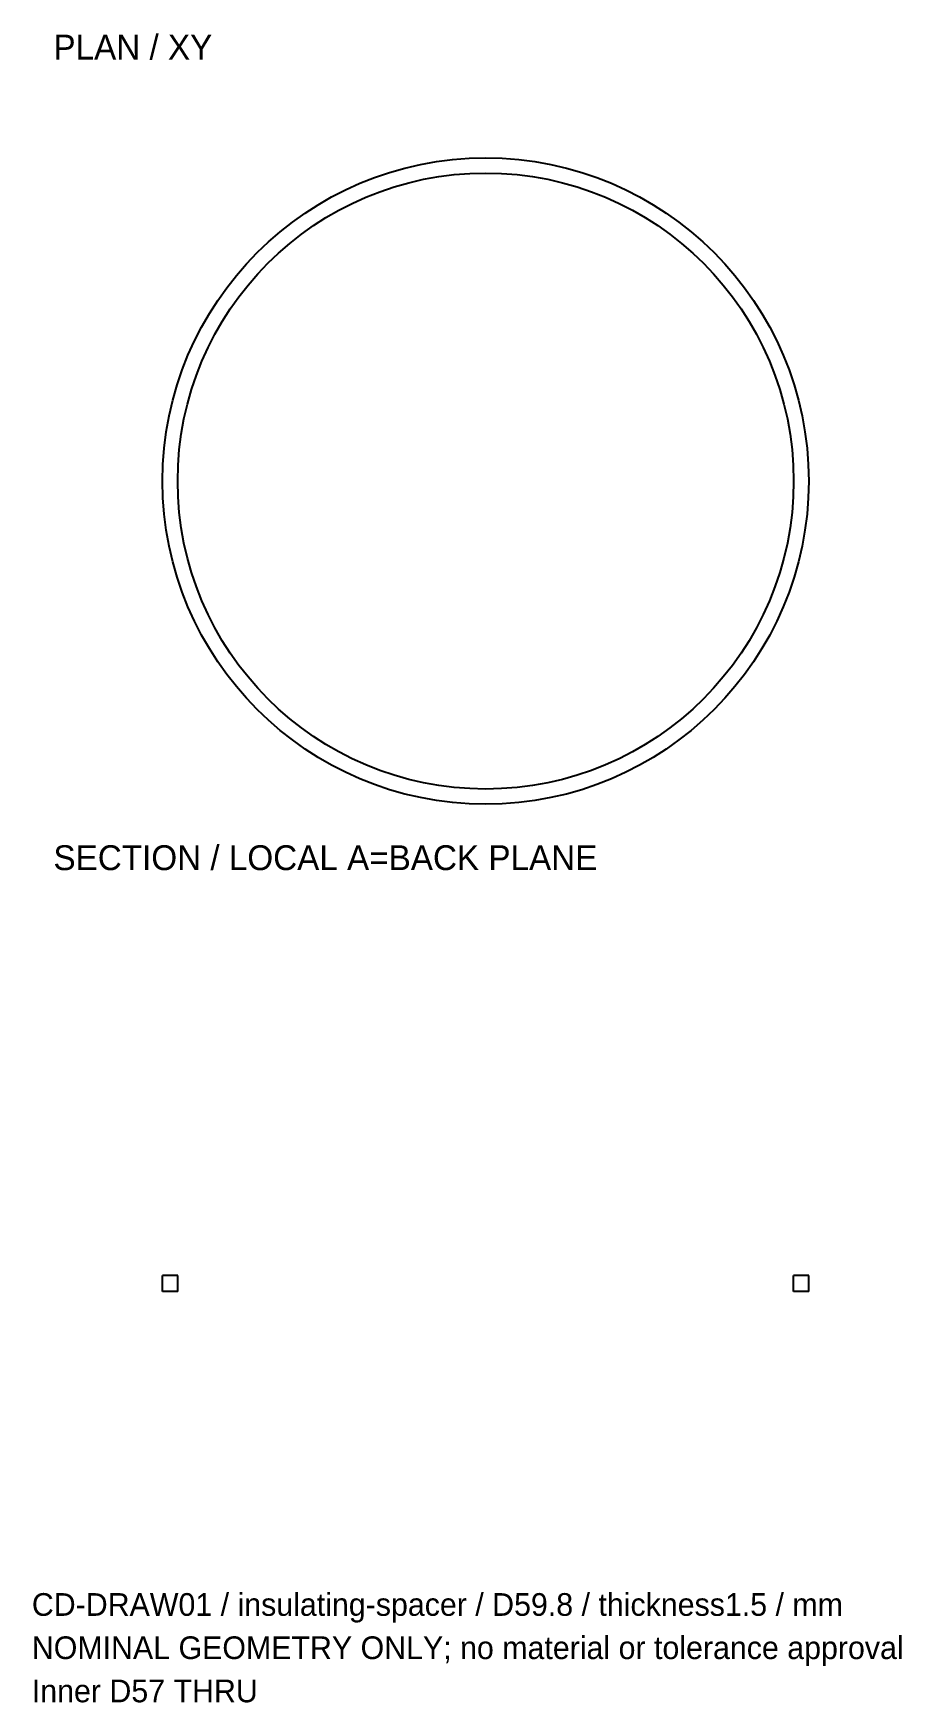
# Model space of a CAD drawing. Header units: millimetres. Extents: x -42 to 38, y -113 to 41.
import ezdxf

# ---------------------------------------------------------------- set-up
doc = ezdxf.new("R2010")
doc.units = ezdxf.units.MM
for name, color, linetype in [('BOUNDARY', 7, 'Continuous'), ('NOTE', 3, 'Continuous'), ('SECTION', 5, 'Continuous')]:
    doc.layers.add(name, color=color, linetype=linetype)

msp = doc.modelspace()

# ---------------------------------------------------------------- linework, layer by layer
at = {"layer": 'BOUNDARY'}
for radius in [29.9, 28.5]:
    msp.add_circle((0, 0), radius, dxfattribs=at)
at = {"layer": 'SECTION'}
for p, q in [((-29.9, -75), (-29.9, -73.5)), ((-28.5, -73.5), (-29.9, -73.5)), ((-28.5, -75), (-28.5, -73.5)), ((29.9, -73.5), (28.5, -73.5)), ((28.5, -75), (28.5, -73.5)), ((29.9, -75), (29.9, -73.5)), ((-28.5, -75), (-29.9, -75)), ((29.9, -75), (28.5, -75))]:
    msp.add_line(p, q, dxfattribs=at)

# ---------------------------------------------------------------- texts
at = {"layer": 'NOTE'}
for s, height, p in [('PLAN / XY', 2.3, (-40, 39)), ('SECTION / LOCAL A=BACK PLANE', 2.3, (-40, -36)), ('CD-DRAW01 / insulating-spacer / D59.8 / thickness1.5 / mm', 2.1, (-42, -105)), ('NOMINAL GEOMETRY ONLY; no material or tolerance approval', 2.1, (-42, -109)), ('Inner D57 THRU', 2.1, (-42, -113))]:
    msp.add_text(s, height=height, dxfattribs=at).set_placement(p)

doc.saveas('drawing.dxf')
